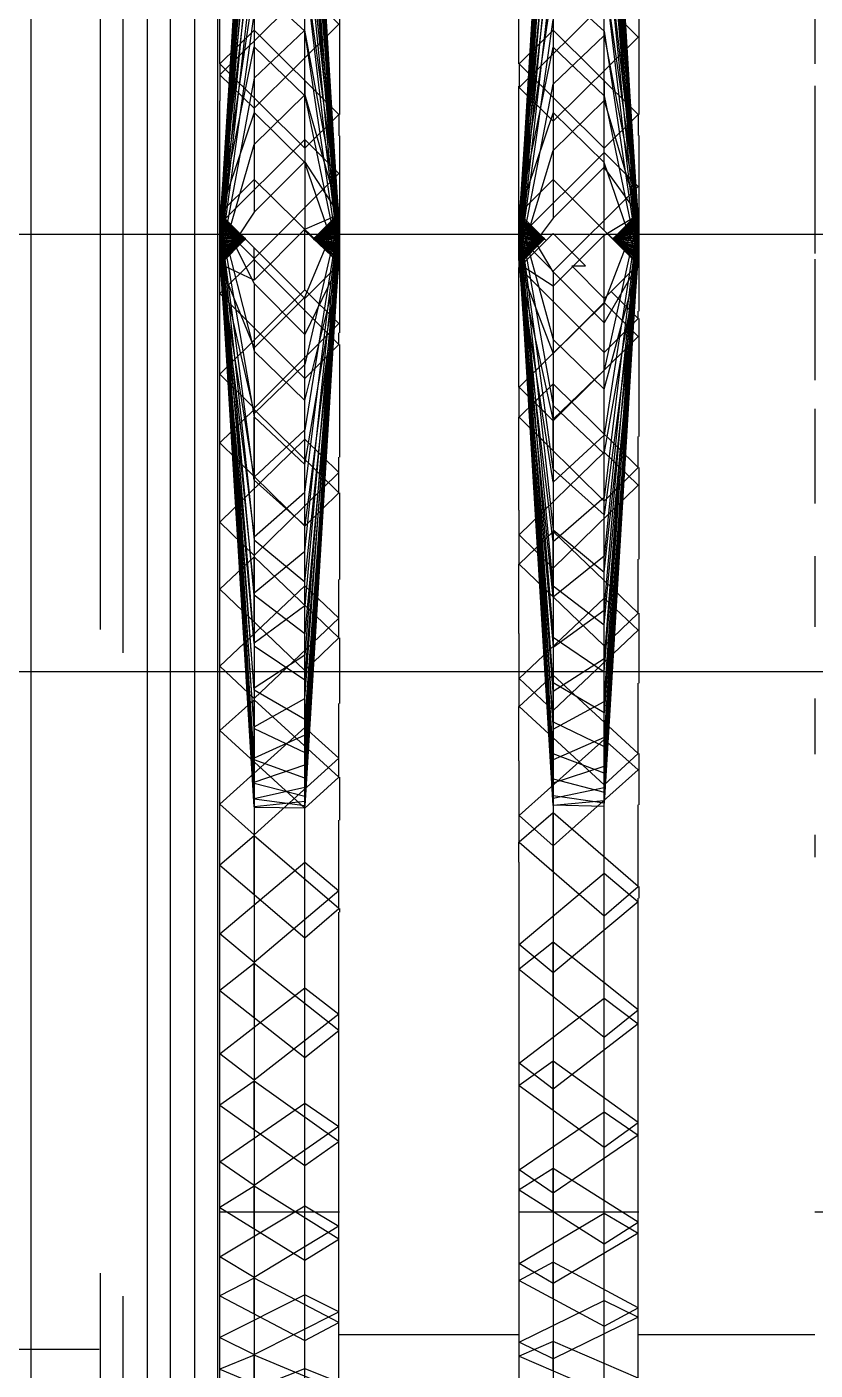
# Model space of a CAD drawing. Header units: millimetres. Extents: x -300 to 383236, y -195106 to -144646.
# Drawn here: x 28095.1 to 28177, y -163319.3 to -163179.6 of the extents above; entities that cross this region are included whole.
import ezdxf

# ---------------------------------------------------------------- set-up
doc = ezdxf.new("R2010")
doc.units = ezdxf.units.MM
doc.header["$LTSCALE"] = 60
doc.layers.add('EQUIPMENT', color=253, linetype='Continuous', lineweight=0)

# ---------------------------------------------------------------- blocks, each defined once
blk = doc.blocks.new('A$Cc6299706')
at = {"layer": 'EQUIPMENT', "lineweight": -3}
for points in [[(-43254.53, 32180.96), (-43254.53, 32268.5), (-43254.53, 32284.51), (-43349.53, 32284.51), (-43349.53, 32268.5), (-43254.53, 32268.5), (-43254.53, 32180.96), (-43254.53, 31949.5), (-43254.53, 32180.96), (-43244.53, 32180.96), (-43244.53, 31949.5), (-43254.53, 31949.5), (-43254.53, 31859.51), (-43244.53, 31859.51), (-43244.53, 31628.05), (-43254.53, 31628.05), (-43254.53, 31859.51), (-43254.53, 31628.05), (-43254.53, 31540.5), (-43244.53, 31540.5), (-43244.53, 31533.5), (-43244.96, 31533.18), (-43245.45, 31522.5), (-43064.53, 31486.6)], [(-43064.53, 32178.6), (-43064.53, 31949.5), (-43244.53, 31949.5), (-43244.53, 31859.51), (-43064.53, 31859.51), (-43064.53, 31630.39)], [(-43234.93, 31861.45), (-43234.93, 32028.85), (-43237.33, 32028.85), (-43237.33, 31863.85)], [(-43234.93, 32028.55), (-43232.43, 32028.55), (-43232.43, 31780.45), (-43234.93, 31780.45)], [(-43232.43, 32028.25), (-43230.03, 32028.25), (-43230.03, 31780.75), (-43232.43, 31780.75)], [(-43230.03, 32027.95), (-43227.53, 32027.95), (-43227.53, 31781.05), (-43230.03, 31781.05)], [(-43227.53, 32027.65), (-43225.13, 32027.65), (-43225.13, 31781.35), (-43227.53, 31781.35)], [(-43224.86, 31902.35), (-43222.21, 31904.5), (-43224.86, 31902.35), (-43221.33, 31927.87)], [(-43216.03, 31932.65), (-43212.5, 31907.12), (-43215.14, 31904.5), (-43212.5, 31906.44), (-43216.03, 31957.09)], [(-43221.33, 31954.45), (-43224.86, 31903.6), (-43222.21, 31904.5), (-43224.86, 31904.55), (-43221.33, 31962.44)], [(-43216.03, 31963.3), (-43212.5, 31905.68), (-43215.14, 31904.5), (-43212.5, 31904.78), (-43216.03, 31962.01)], [(-43221.33, 31963.05), (-43224.86, 31905.47), (-43222.21, 31904.5), (-43224.86, 31906.28), (-43221.33, 31956.2)], [(-43216.03, 31953.41), (-43212.5, 31903.83), (-43215.14, 31904.5), (-43212.5, 31903.53), (-43216.03, 31949.08)], [(-43221.33, 31952.39), (-43224.86, 31906.5)], [(-43193.75, 31906.7), (-43190.24, 31947.86), (-43184.93, 31944.08), (-43181.39, 31903.25), (-43184.04, 31904.5), (-43181.39, 31902.98), (-43184.93, 31938.55), (-43190.24, 31942.75), (-43193.75, 31906.87), (-43191.12, 31904.5), (-43193.75, 31906.03), (-43190.24, 31959.18), (-43184.93, 31956.97), (-43181.39, 31904.16), (-43184.04, 31904.5), (-43181.39, 31905.7), (-43184.93, 31963.07), (-43190.24, 31962.17), (-43193.6, 31907.1)], [(-43181.39, 31904.79), (-43184.93, 31961.89), (-43190.24, 31962.9), (-43193.75, 31905.46)], [(-43190.24, 31885.74), (-43193.76, 31901.87), (-43191.12, 31904.5), (-43193.75, 31903.29), (-43190.24, 31949.86)], [(-43184.93, 31953.08), (-43181.39, 31906.65), (-43184.04, 31904.5), (-43181.39, 31907.06), (-43184.93, 31938.15)], [(-43190.24, 31933.65), (-43193.75, 31902.54), (-43191.12, 31904.5), (-43193.75, 31902.34), (-43190.24, 31927.3)], [(-43184.93, 31932.11), (-43181.39, 31907.13), (-43184.04, 31904.5), (-43181.39, 31906.83), (-43184.93, 31948.71)], [(-43190.24, 31945.02), (-43193.75, 31903.02), (-43191.12, 31904.5), (-43193.75, 31903.89), (-43190.24, 31957.54)], [(-43184.93, 31959.65), (-43181.39, 31906.23), (-43184.04, 31904.5), (-43181.39, 31905.98), (-43184.93, 31961.78)], [(-43190.24, 31960.26), (-43193.75, 31904.21), (-43191.12, 31904.5), (-43193.75, 31904.53)], [(-43181.39, 31904.48), (-43184.93, 31959.83), (-43190.24, 31961.45), (-43193.75, 31905.76)], [(-43181.39, 31906.46), (-43184.93, 31956.74), (-43190.24, 31954.06), (-43193.75, 31903.59)], [(-43224.86, 31906.7), (-43222.21, 31904.5), (-43224.86, 31906.7), (-43221.33, 31947.89), (-43216.03, 31944.1), (-43212.5, 31903.24), (-43215.14, 31904.5), (-43212.5, 31902.98), (-43216.03, 31938.56), (-43221.33, 31942.77), (-43224.86, 31906.87)], [(-43221.33, 31948.54), (-43221.33, 31921.21)], [(-43190.24, 31947.25), (-43190.24, 31920.62)], [(-43181.39, 31906.96), (-43184.93, 31943.71), (-43190.24, 31939.59), (-43193.75, 31902.77)], [(-43216.03, 31914.86), (-43216.03, 31913.95), (-43216.03, 31929.44), (-43212.5, 31932.87), (-43221.33, 31941.47), (-43224.87, 31938.03), (-43216.03, 31929.44), (-43216.03, 31930.33)], [(-43221.33, 31941.47), (-43221.33, 31924.47)], [(-43181.39, 31902.02), (-43184.93, 31905.38), (-43184.93, 31913.95), (-43181.39, 31917.46), (-43190.24, 31926.23), (-43193.76, 31922.72), (-43184.93, 31913.95), (-43184.93, 31929.44), (-43181.39, 31932.87), (-43190.24, 31941.47), (-43193.76, 31938.03), (-43184.93, 31929.44), (-43184.93, 31936.31), (-43184.93, 31932.54)], [(-43190.24, 31941.47), (-43190.24, 31924.46)], [(-43224.86, 31906.99), (-43222.21, 31904.5), (-43224.86, 31906.99), (-43221.33, 31937.11), (-43216.03, 31932.55), (-43212.5, 31902.73), (-43215.14, 31904.5), (-43212.5, 31902.5), (-43216.03, 31926.12), (-43221.33, 31930.98), (-43224.86, 31907.09)], [(-43193.75, 31907.09), (-43190.24, 31930.97), (-43184.93, 31926.12), (-43181.39, 31902.51), (-43184.04, 31904.5), (-43181.39, 31902.73), (-43184.93, 31932.54), (-43190.24, 31937.09), (-43193.75, 31906.99)], [(-43221.33, 31933.53), (-43221.33, 31914.31)], [(-43193.83, 31933.25), (-43193.83, 31922.72)], [(-43190.24, 31932.2), (-43190.24, 31913.71)], [(-43163.03, 31933.27), (-43163.03, 31922.72)], [(-43224.93, 31930.24), (-43224.93, 31922.72)], [(-43212.43, 31928.06), (-43212.43, 31917.46)], [(-43181.33, 31928.15), (-43181.33, 31917.46)], [(-43221.33, 31853.75), (-43224.87, 31902.67), (-43222.21, 31904.5), (-43224.87, 31901.99), (-43221.33, 31873.49), (-43216.03, 31878.14), (-43212.5, 31906.35), (-43215.14, 31904.5), (-43212.5, 31906.56), (-43216.03, 31884.65), (-43221.33, 31879.73), (-43224.87, 31901.91), (-43222.21, 31904.5), (-43224.86, 31902.04), (-43221.33, 31914.31), (-43216.03, 31919.5), (-43212.5, 31907.16), (-43215.14, 31904.5), (-43212.5, 31907.15), (-43216.03, 31926.23), (-43221.33, 31921.21), (-43224.86, 31902.18), (-43222.21, 31904.5), (-43224.87, 31901.86), (-43221.33, 31886.33)], [(-43216.03, 31913.95), (-43224.87, 31922.72), (-43221.33, 31926.23), (-43212.5, 31917.46), (-43216.03, 31913.95), (-43216.03, 31905.38), (-43212.5, 31902.02), (-43221.33, 31910.69), (-43224.87, 31907.16), (-43216.03, 31898.31), (-43212.5, 31901.85)], [(-43221.33, 31926.23), (-43221.33, 31917.67)], [(-43190.24, 31872.98), (-43193.76, 31902), (-43191.12, 31904.5), (-43193.75, 31902.17), (-43190.24, 31920.62), (-43184.93, 31925.66), (-43181.39, 31907.16), (-43184.04, 31904.5), (-43181.41, 31906.32), (-43184.93, 31877.59), (-43190.24, 31872.98), (-43190.24, 31867.26), (-43190.24, 31868.4), (-43184.93, 31864.35), (-43181.41, 31902.05)], [(-43190.24, 31926.23), (-43190.24, 31917.67)], [(-43224.86, 31907.15), (-43221.33, 31924.47), (-43216.03, 31919.39), (-43212.5, 31902.31), (-43215.14, 31904.5)], [(-43193.75, 31907.15), (-43190.24, 31924.46), (-43184.93, 31919.39), (-43181.39, 31902.32), (-43184.04, 31904.5)], [(-43224.87, 31922.72), (-43224.87, 31918.88)], [(-43193.76, 31922.72), (-43193.76, 31920.4)], [(-43216.03, 31919.39), (-43216.03, 31920.97), (-43216.03, 31919.5)], [(-43184.93, 31919.39), (-43184.93, 31920.97), (-43184.93, 31918.91)], [(-43193.83, 31920.4), (-43193.83, 31902.24)], [(-43163.03, 31920.42), (-43163.03, 31903)], [(-43224.93, 31918.88), (-43224.93, 31900.75)], [(-43212.5, 31902.15), (-43216.03, 31912.44), (-43221.33, 31917.67), (-43224.86, 31907.17)], [(-43221.33, 31918.1), (-43221.33, 31907.27)], [(-43212.5, 31917.46), (-43212.5, 31915.21)], [(-43181.39, 31902.15), (-43184.93, 31912.44), (-43190.24, 31917.67), (-43193.75, 31907.17)], [(-43190.24, 31916.75), (-43190.24, 31906.66)], [(-43181.39, 31917.46), (-43181.39, 31915.25)], [(-43221.33, 31902.48), (-43212.5, 31911.32), (-43216.03, 31914.86), (-43224.87, 31906.02), (-43221.33, 31902.48), (-43221.33, 31900.2), (-43216.03, 31905.51), (-43212.5, 31907.03), (-43215.14, 31904.5), (-43212.5, 31907.1), (-43216.03, 31912.56), (-43221.33, 31907.27), (-43224.86, 31901.94), (-43222.21, 31904.5), (-43224.86, 31901.84), (-43221.33, 31893.18), (-43216.03, 31898.43), (-43212.5, 31906.9), (-43215.14, 31904.5), (-43212.5, 31906.75), (-43216.03, 31891.45), (-43221.33, 31886.33), (-43221.33, 31879.81), (-43221.33, 31885.99), (-43216.03, 31881.03), (-43212.5, 31901.85)], [(-43212.43, 31915.21), (-43212.43, 31894.73)], [(-43181.33, 31915.25), (-43181.33, 31897)], [(-43190.24, 31901.13), (-43181.39, 31909.97), (-43184.93, 31913.51), (-43193.76, 31904.67), (-43190.24, 31901.13), (-43190.24, 31899.59), (-43184.93, 31904.89), (-43181.41, 31907.02), (-43184.04, 31904.5), (-43181.41, 31907.1), (-43184.93, 31911.96), (-43190.24, 31906.66), (-43193.75, 31901.93), (-43191.12, 31904.5), (-43193.75, 31901.84), (-43190.24, 31892.58), (-43184.93, 31897.83), (-43181.41, 31906.89), (-43184.04, 31904.5), (-43181.41, 31906.73), (-43184.93, 31890.85), (-43190.24, 31885.74), (-43190.24, 31882.46), (-43190.24, 31887.16), (-43184.93, 31882.15), (-43181.41, 31901.84)], [(-43221.33, 31899.85), (-43224.87, 31907.03), (-43222.21, 31904.5), (-43224.87, 31906.92), (-43221.33, 31892.83), (-43216.03, 31887.68), (-43212.5, 31901.85), (-43216.03, 31894.57), (-43221.33, 31899.85), (-43221.33, 31886.76), (-43224.87, 31883.28), (-43216.03, 31874.6), (-43212.5, 31878.07), (-43221.33, 31886.76), (-43221.33, 31871.42), (-43224.87, 31868.05), (-43216.03, 31859.61), (-43212.5, 31862.99), (-43221.33, 31871.42), (-43221.33, 31856.56), (-43224.87, 31853.34), (-43216.03, 31845.28), (-43212.5, 31848.5), (-43221.33, 31856.56), (-43221.33, 31842.39), (-43224.87, 31839.36), (-43216.03, 31831.79), (-43212.5, 31834.82), (-43221.33, 31842.39), (-43221.33, 31829.1), (-43224.87, 31826.31), (-43216.03, 31819.33), (-43212.5, 31822.13), (-43221.33, 31829.1), (-43221.33, 31816.88), (-43224.87, 31814.38), (-43216.03, 31808.1), (-43212.5, 31810.61), (-43221.33, 31816.88), (-43221.33, 31805.93), (-43224.87, 31803.73), (-43216.03, 31798.25), (-43212.5, 31800.44), (-43221.33, 31805.93), (-43221.33, 31796.38), (-43224.87, 31794.52), (-43216.03, 31789.9), (-43212.5, 31791.75), (-43221.33, 31796.38), (-43221.33, 31788.37), (-43224.87, 31786.9), (-43216.03, 31783.2)], [(-43212.5, 31784.68), (-43221.33, 31788.37), (-43221.33, 31782.02)], [(-43224.87, 31780.94), (-43224.87, 31786.9), (-43224.87, 31794.52), (-43224.87, 31803.73), (-43224.87, 31814.38), (-43224.87, 31826.31), (-43224.87, 31839.36), (-43224.87, 31853.34), (-43224.87, 31866.46)], [(-43190.24, 31901.06), (-43193.76, 31907.05)], [(-43184.04, 31904.5), (-43181.39, 31906.96)], [(-43212.5, 31901.88), (-43216.03, 31874.7), (-43221.33, 31879.41), (-43224.87, 31906.59), (-43222.21, 31904.5), (-43224.87, 31904.69), (-43221.33, 31847.86), (-43216.03, 31846.54), (-43212.5, 31903.11), (-43215.14, 31904.5), (-43212.5, 31902.85), (-43216.03, 31848.4), (-43221.33, 31850.32), (-43221.33, 31850.11), (-43221.33, 31856.56), (-43221.33, 31850.11), (-43221.33, 31853.57), (-43216.03, 31851.07), (-43212.5, 31902.4), (-43215.14, 31904.5), (-43212.5, 31902.4), (-43216.03, 31854.5), (-43221.33, 31857.54), (-43224.87, 31905.61), (-43222.21, 31904.5), (-43224.87, 31906.77), (-43221.33, 31885.99)], [(-43221.33, 31867.42), (-43224.87, 31906.15), (-43222.21, 31904.5), (-43224.87, 31904.06), (-43221.33, 31845.39), (-43216.03, 31845.32), (-43212.5, 31903.69), (-43215.14, 31904.5), (-43212.5, 31903.39), (-43216.03, 31845.51), (-43221.33, 31846.21), (-43224.87, 31904.38), (-43222.21, 31904.5), (-43224.87, 31906.38), (-43221.33, 31873.19), (-43216.03, 31868.81), (-43212.5, 31901.96)], [(-43212.5, 31902.08), (-43216.03, 31863.43), (-43221.33, 31867.42), (-43221.33, 31864.67), (-43221.33, 31867.69), (-43216.03, 31872), (-43212.5, 31906.11), (-43215.14, 31904.5), (-43212.5, 31905.83), (-43216.03, 31866.32), (-43221.33, 31862.43), (-43224.87, 31902.26)], [(-43221.33, 31853.57), (-43224.87, 31905.31), (-43222.21, 31904.5), (-43224.87, 31903.45), (-43221.33, 31846.27), (-43216.03, 31847.47), (-43212.5, 31904.31), (-43215.14, 31904.5), (-43212.5, 31904), (-43216.03, 31845.98), (-43221.33, 31845.4), (-43224.87, 31903.75), (-43222.21, 31904.5), (-43224.87, 31905.89), (-43221.33, 31862.18), (-43216.03, 31858.63), (-43212.5, 31902.22)], [(-43221.33, 31850.32), (-43224.87, 31905.01), (-43222.21, 31904.5), (-43224.87, 31903.17), (-43221.33, 31847.97), (-43216.03, 31849.77), (-43212.5, 31904.63), (-43215.14, 31904.5), (-43212.5, 31904.94), (-43216.03, 31852.86), (-43221.33, 31850.47), (-43221.33, 31850.11), (-43221.33, 31853.75), (-43216.03, 31856.68), (-43212.5, 31905.25), (-43215.14, 31904.5), (-43212.5, 31905.55), (-43216.03, 31861.2), (-43221.33, 31857.75), (-43224.87, 31902.45), (-43222.21, 31904.5), (-43224.87, 31902.26), (-43221.33, 31867.69)], [(-43193.76, 31906.94), (-43190.24, 31894.03), (-43184.93, 31888.86), (-43181.41, 31901.84), (-43184.93, 31895.78), (-43190.24, 31901.06), (-43190.24, 31889.44), (-43193.76, 31885.96), (-43184.93, 31877.23), (-43181.39, 31880.73), (-43190.24, 31889.44), (-43190.24, 31874.05), (-43193.76, 31870.65), (-43184.93, 31862.17), (-43181.39, 31865.56), (-43190.24, 31874.05), (-43190.24, 31859.1), (-43193.76, 31855.85), (-43184.93, 31847.71), (-43181.39, 31850.97), (-43190.24, 31859.1), (-43190.24, 31844.8), (-43193.76, 31841.73), (-43184.93, 31834.08), (-43181.39, 31837.14), (-43190.24, 31844.8), (-43190.24, 31831.35), (-43193.76, 31828.52), (-43184.93, 31821.45), (-43181.39, 31824.28), (-43190.24, 31831.35), (-43190.24, 31818.96), (-43193.76, 31816.41), (-43184.93, 31810.02), (-43181.39, 31812.58), (-43190.24, 31818.96), (-43190.24, 31807.8), (-43193.76, 31805.56), (-43184.93, 31799.95), (-43181.39, 31802.19), (-43190.24, 31807.8), (-43190.24, 31798.03), (-43193.76, 31796.13), (-43184.93, 31791.38), (-43181.39, 31793.28), (-43190.24, 31798.03), (-43190.24, 31789.8), (-43193.76, 31788.26), (-43184.93, 31784.43)], [(-43181.39, 31785.97), (-43190.24, 31789.8), (-43190.24, 31783.21)], [(-43193.76, 31782.07), (-43193.76, 31788.26), (-43193.76, 31796.13), (-43193.76, 31805.56), (-43193.76, 31816.41), (-43193.76, 31828.52), (-43193.76, 31839.67)], [(-43181.41, 31901.87), (-43184.93, 31875.78), (-43190.24, 31880.53), (-43193.76, 31906.63), (-43191.12, 31904.5), (-43193.76, 31904.73), (-43190.24, 31848.34), (-43184.93, 31846.94), (-43181.41, 31903.07), (-43184.04, 31904.5), (-43181.41, 31902.81), (-43184.93, 31848.9), (-43190.24, 31850.92), (-43193.76, 31905.05), (-43191.12, 31904.5), (-43193.76, 31906.8), (-43190.24, 31887.16)], [(-43190.24, 31868.4), (-43193.76, 31906.19), (-43191.12, 31904.5), (-43193.76, 31904.1), (-43190.24, 31845.63), (-43184.93, 31845.49), (-43181.41, 31903.65), (-43184.04, 31904.5), (-43181.41, 31903.35), (-43184.93, 31845.79), (-43190.24, 31846.57), (-43193.76, 31904.41), (-43191.12, 31904.5), (-43193.76, 31906.42), (-43190.24, 31874.24), (-43184.93, 31869.82), (-43181.41, 31901.95)], [(-43190.24, 31854.27), (-43193.76, 31905.36), (-43191.12, 31904.5), (-43193.76, 31903.21), (-43190.24, 31847.9), (-43184.93, 31849.64), (-43181.41, 31904.59), (-43184.04, 31904.5), (-43181.41, 31904.91), (-43184.93, 31852.64), (-43190.24, 31850.32), (-43193.76, 31902.93), (-43191.12, 31904.5), (-43193.76, 31902.28), (-43190.24, 31862.03), (-43184.93, 31865.88), (-43181.41, 31905.81), (-43184.04, 31904.5), (-43181.41, 31906.07), (-43184.93, 31871.5), (-43190.24, 31867.23), (-43193.76, 31902.12), (-43191.12, 31904.5), (-43193.76, 31902.69), (-43190.24, 31853.5)], [(-43190.24, 31858.33), (-43193.76, 31905.65), (-43191.12, 31904.5), (-43193.76, 31903.49), (-43190.24, 31846.3), (-43184.93, 31847.42), (-43181.41, 31904.27), (-43184.04, 31904.5), (-43181.41, 31903.96), (-43184.93, 31846.04), (-43190.24, 31845.54), (-43193.76, 31903.79), (-43191.12, 31904.5), (-43193.76, 31905.93), (-43190.24, 31863.07), (-43184.93, 31859.45), (-43181.41, 31902.2)], [(-43193.75, 31906.87), (-43191.12, 31904.5)], [(-43193.75, 31905.76), (-43191.12, 31904.5)], [(-43181.39, 31906.46), (-43184.04, 31904.5)], [(-43407.02, 31905.01), (-43070.95, 31905.01)], [(-43221.33, 31850.47), (-43224.87, 31902.91), (-43222.21, 31904.5), (-43224.87, 31902.11)], [(-43216.03, 31899.22), (-43216.03, 31905.51)], [(-43190.24, 31857.42), (-43193.76, 31902.47), (-43191.12, 31904.5), (-43193.75, 31902.03)], [(-43190.95, 31904.34), (-43193.76, 31901.52), (-43184.93, 31892.69), (-43181.39, 31896.22), (-43181.4, 31897)], [(-43193.75, 31905.46), (-43191.12, 31904.5)], [(-43193.75, 31902.77), (-43191.12, 31904.5)], [(-43193.75, 31903.59), (-43191.12, 31904.5)], [(-43184.93, 31897.87), (-43184.93, 31904.89)], [(-43184.04, 31904.5), (-43181.39, 31904.79)], [(-43181.39, 31904.48), (-43184.04, 31904.5)], [(-43212.5, 31893.52), (-43221.33, 31902.35), (-43221.33, 31903.62)], [(-43221.33, 31902.35), (-43224.87, 31898.82), (-43216.03, 31889.99), (-43212.5, 31893.52), (-43212.5, 31894.73)], [(-43221.33, 31900.2), (-43224.86, 31901.87)], [(-43193.83, 31901.52), (-43193.83, 31889.09)], [(-43193.76, 31901.52), (-43193.76, 31902.24)], [(-43190.24, 31899.59), (-43193.75, 31901.87)], [(-43163.03, 31902.4), (-43163.03, 31889.8)], [(-43224.87, 31898.82), (-43224.87, 31900.75)], [(-43224.93, 31898.82), (-43224.93, 31889.17)], [(-43181.39, 31896.22), (-43184.21, 31899.03)], [(-43216.03, 31883.67), (-43216.03, 31898.43)], [(-43184.93, 31882.33), (-43184.93, 31897.83)], [(-43184.93, 31892.69), (-43184.93, 31895.78)], [(-43181.33, 31896.22), (-43181.33, 31883.94)], [(-43216.03, 31889.99), (-43216.03, 31894.57)], [(-43212.43, 31893.52), (-43212.43, 31881.79)], [(-43216.03, 31868.41), (-43216.03, 31891.45)], [(-43184.93, 31867.12), (-43184.93, 31890.85)], [(-43224.87, 31883.28), (-43224.87, 31889.17)], [(-43193.76, 31885.96), (-43193.76, 31889.09)], [(-43190.24, 31885.56), (-43190.24, 31889.44)], [(-43184.93, 31877.23), (-43184.93, 31888.86)], [(-43216.03, 31874.6), (-43216.03, 31887.68)], [(-43163.03, 31886.83), (-43163.03, 31876.97)], [(-43216.03, 31853.67), (-43216.03, 31884.65)], [(-43193.83, 31885.96), (-43193.83, 31876.28)], [(-43224.93, 31883.28), (-43224.93, 31877.85)], [(-43184.93, 31852.43), (-43184.93, 31884.08)], [(-43181.39, 31880.73), (-43181.4, 31883.94)], [(-43212.5, 31878.07), (-43212.5, 31881.79)], [(-43184.93, 31862.17), (-43184.93, 31882.15)], [(-43216.03, 31859.61), (-43216.03, 31881.03)], [(-43181.33, 31880.73), (-43181.33, 31871.17)], [(-43224.87, 31868.05), (-43224.87, 31877.85)], [(-43216.03, 31839.65), (-43216.03, 31878.14)], [(-43212.43, 31878.07), (-43212.43, 31869.07)], [(-43184.93, 31838.51), (-43184.93, 31877.59)], [(-43193.76, 31870.65), (-43193.76, 31876.28)], [(-43184.93, 31847.71), (-43184.93, 31875.78)], [(-43216.03, 31845.28), (-43216.03, 31874.7)], [(-43190.24, 31867.26), (-43190.24, 31874.05), (-43190.24, 31870.26)], [(-43216.03, 31826.57), (-43216.03, 31872)], [(-43193.83, 31870.65), (-43193.83, 31863.44)], [(-43184.93, 31825.52), (-43184.93, 31871.5)], [(-43181.39, 31865.56), (-43181.4, 31871.17)], [(-43163.03, 31871.51), (-43163.03, 31864.13)], [(-43184.93, 31834.08), (-43184.93, 31869.82)], [(-43224.93, 31868.05), (-43224.93, 31866.46)], [(-43216.03, 31831.79), (-43216.03, 31868.81)], [(-43212.5, 31862.99), (-43212.5, 31869.07)], [(-43216.03, 31814.59), (-43216.03, 31866.32)], [(-43184.93, 31813.67), (-43184.93, 31865.88)], [(-43181.33, 31865.56), (-43181.33, 31858.29)], [(-43184.93, 31821.45), (-43184.93, 31864.35)], [(-43216.03, 31819.33), (-43216.03, 31863.43)], [(-43212.43, 31862.99), (-43212.43, 31856.17)], [(-43193.76, 31855.85), (-43193.76, 31863.44)], [(-43216.03, 31803.9), (-43216.03, 31861.2)], [(-43184.93, 31803.13), (-43184.93, 31860.82)], [(-43184.93, 31810.02), (-43184.93, 31859.45)], [(-43216.03, 31808.1), (-43216.03, 31858.63)], [(-43190.24, 31855.44), (-43190.24, 31859.1)], [(-43181.39, 31850.97), (-43181.4, 31858.29)], [(-43216.03, 31794.65), (-43216.03, 31856.68)], [(-43163.03, 31856.67), (-43163.03, 31850.89)], [(-43212.5, 31848.5), (-43212.5, 31856.17)], [(-43193.83, 31855.85), (-43193.83, 31850.19)], [(-43184.93, 31794.05), (-43184.93, 31856.37)], [(-43216.03, 31798.25), (-43216.03, 31854.5)], [(-43184.93, 31799.95), (-43184.93, 31855.21)], [(-43216.03, 31786.97), (-43216.03, 31852.86)], [(-43184.93, 31786.56), (-43184.93, 31852.64)], [(-43216.03, 31789.9), (-43216.03, 31851.07)], [(-43184.93, 31791.38), (-43184.93, 31851.68)], [(-43216.03, 31780.96), (-43216.03, 31849.77)], [(-43193.76, 31841.73), (-43193.76, 31850.19)], [(-43181.33, 31850.97), (-43181.33, 31845.61)], [(-43216.03, 31783.2), (-43216.03, 31848.4)], [(-43212.43, 31848.5), (-43212.43, 31844.04)], [(-43184.93, 31780.76), (-43184.93, 31849.64)], [(-43184.93, 31784.43), (-43184.93, 31848.9)], [(-43216.03, 31776.72), (-43216.03, 31847.47)], [(-43184.93, 31776.74), (-43184.93, 31847.42)], [(-43184.93, 31779.22), (-43184.93, 31846.94)], [(-43224.87, 31773.89), (-43216.03, 31774.31), (-43216.03, 31845.98)], [(-43216.03, 31778.23), (-43216.03, 31846.54)], [(-43216.03, 31775.07), (-43216.03, 31845.51)], [(-43184.93, 31774.56), (-43184.93, 31846.04)], [(-43184.93, 31775.81), (-43184.93, 31845.79)], [(-43184.93, 31774.25), (-43184.93, 31845.49)], [(-43181.39, 31837.14), (-43181.4, 31845.61)], [(-43216.03, 31773.75), (-43216.03, 31845.32)], [(-43190.24, 31838.67), (-43190.24, 31844.8)], [(-43190.24, 31838.67), (-43190.24, 31844.8)], [(-43190.24, 31838.67), (-43190.24, 31844.8)], [(-43190.24, 31838.67), (-43190.24, 31844.8)], [(-43190.24, 31838.67), (-43190.24, 31844.8)], [(-43190.24, 31838.67), (-43190.24, 31844.8)], [(-43190.24, 31838.67), (-43190.24, 31844.8)], [(-43190.24, 31838.67), (-43190.24, 31844.8)], [(-43190.24, 31838.67), (-43190.24, 31844.8)], [(-43190.24, 31838.67), (-43190.24, 31844.8)], [(-43190.24, 31838.67), (-43190.24, 31844.8)], [(-43190.24, 31838.67), (-43190.24, 31844.8)], [(-43190.24, 31841.34), (-43190.24, 31844.8)], [(-43212.5, 31834.82), (-43212.5, 31844.04)], [(-43221.33, 31836.33), (-43221.33, 31842.39)], [(-43221.33, 31836.33), (-43221.33, 31842.39)], [(-43221.33, 31836.33), (-43221.33, 31842.39)], [(-43221.33, 31836.33), (-43221.33, 31842.39)], [(-43221.33, 31836.33), (-43221.33, 31842.39)], [(-43221.33, 31836.33), (-43221.33, 31842.39)], [(-43221.33, 31836.33), (-43221.33, 31842.39)], [(-43221.33, 31836.33), (-43221.33, 31842.39)], [(-43221.33, 31836.33), (-43221.33, 31842.39)], [(-43221.33, 31836.33), (-43221.33, 31842.39)], [(-43221.33, 31836.33), (-43221.33, 31842.39)], [(-43221.33, 31836.33), (-43221.33, 31842.39)], [(-43193.83, 31841.73), (-43193.83, 31839.67)], [(-43163.03, 31842.51), (-43163.03, 31840.16)], [(-43181.33, 31837.14), (-43181.33, 31835.91)], [(-43181.39, 31824.28), (-43181.4, 31835.91)], [(-43212.5, 31774.01), (-43212.5, 31775.74), (-43212.5, 31779.32), (-43212.5, 31784.68), (-43212.5, 31791.75), (-43212.5, 31800.44), (-43212.5, 31810.61), (-43212.5, 31822.13), (-43212.5, 31834.44)], [(-43212.43, 31834.82), (-43212.43, 31834.44)], [(-43190.24, 31825.69), (-43190.24, 31831.35)], [(-43190.24, 31825.69), (-43190.24, 31831.35)], [(-43190.24, 31825.69), (-43190.24, 31831.35)], [(-43190.24, 31825.69), (-43190.24, 31831.35)], [(-43190.24, 31825.69), (-43190.24, 31831.35)], [(-43190.24, 31825.69), (-43190.24, 31831.35)], [(-43190.24, 31825.69), (-43190.24, 31831.35)], [(-43190.24, 31825.69), (-43190.24, 31831.35)], [(-43190.24, 31825.69), (-43190.24, 31831.35)], [(-43190.24, 31825.69), (-43190.24, 31831.35)], [(-43190.24, 31828.14), (-43190.24, 31831.35)], [(-43221.33, 31823.52), (-43221.33, 31829.1)], [(-43221.33, 31823.52), (-43221.33, 31829.1)], [(-43221.33, 31823.52), (-43221.33, 31829.1)], [(-43221.33, 31823.52), (-43221.33, 31829.1)], [(-43221.33, 31823.52), (-43221.33, 31829.1)], [(-43221.33, 31823.52), (-43221.33, 31829.1)], [(-43221.33, 31823.52), (-43221.33, 31829.1)], [(-43221.33, 31823.52), (-43221.33, 31829.1)], [(-43221.33, 31823.52), (-43221.33, 31829.1)], [(-43221.33, 31823.52), (-43221.33, 31829.1)], [(-43181.39, 31812.58), (-43181.4, 31824.28)], [(-43190.24, 31813.86), (-43190.24, 31818.96)], [(-43190.24, 31813.86), (-43190.24, 31818.96)], [(-43190.24, 31813.86), (-43190.24, 31818.96)], [(-43190.24, 31813.86), (-43190.24, 31818.96)], [(-43190.24, 31813.86), (-43190.24, 31818.96)], [(-43190.24, 31813.86), (-43190.24, 31818.96)], [(-43190.24, 31813.86), (-43190.24, 31818.96)], [(-43190.24, 31813.86), (-43190.24, 31818.96)], [(-43190.24, 31816.04), (-43190.24, 31818.96)], [(-43221.33, 31811.86), (-43221.33, 31816.88)], [(-43221.33, 31811.86), (-43221.33, 31816.88)], [(-43221.33, 31811.86), (-43221.33, 31816.88)], [(-43221.33, 31811.86), (-43221.33, 31816.88)], [(-43221.33, 31811.86), (-43221.33, 31816.88)], [(-43221.33, 31811.86), (-43221.33, 31816.88)], [(-43221.33, 31811.86), (-43221.33, 31816.88)], [(-43221.33, 31811.86), (-43221.33, 31816.88)], [(-43181.39, 31802.19), (-43181.4, 31812.58)], [(-43190.24, 31803.32), (-43190.24, 31807.8)], [(-43190.24, 31803.32), (-43190.24, 31807.8)], [(-43190.24, 31803.32), (-43190.24, 31807.8)], [(-43190.24, 31803.32), (-43190.24, 31807.8)], [(-43190.24, 31803.32), (-43190.24, 31807.8)], [(-43190.24, 31803.32), (-43190.24, 31807.8)], [(-43190.24, 31805.21), (-43190.24, 31807.8)], [(-43221.33, 31801.54), (-43221.33, 31805.93)], [(-43221.33, 31801.54), (-43221.33, 31805.93)], [(-43221.33, 31801.54), (-43221.33, 31805.93)], [(-43221.33, 31801.54), (-43221.33, 31805.93)], [(-43221.33, 31801.54), (-43221.33, 31805.93)], [(-43221.33, 31801.54), (-43221.33, 31805.93)], [(-43224.93, 31803.26), (-43212.43, 31803.26)], [(-43193.83, 31803.26), (-43181.33, 31803.26)], [(-43181.39, 31774.56), (-43181.39, 31776.54), (-43181.39, 31780.36), (-43181.39, 31785.97), (-43181.39, 31793.28), (-43181.4, 31802.19)], [(-43163.03, 31803.26), (-43150.53, 31803.26)], [(-43190.24, 31794.23), (-43190.24, 31798.03)], [(-43190.24, 31794.23), (-43190.24, 31798.03)], [(-43190.24, 31794.23), (-43190.24, 31798.03)], [(-43190.24, 31794.23), (-43190.24, 31798.03)], [(-43190.24, 31795.82), (-43190.24, 31798.03)], [(-43237.33, 31796.89), (-43237.33, 31780.15), (-43234.93, 31780.15), (-43234.93, 31794.49)], [(-43221.33, 31792.68), (-43221.33, 31796.38)], [(-43221.33, 31792.68), (-43221.33, 31796.38)], [(-43221.33, 31792.68), (-43221.33, 31796.38)], [(-43221.33, 31792.68), (-43221.33, 31796.38)], [(-43212.43, 31790.5), (-43193.83, 31790.5)], [(-43190.24, 31786.74), (-43190.24, 31789.8)], [(-43190.24, 31786.74), (-43190.24, 31789.8)], [(-43190.24, 31787.98), (-43190.24, 31789.8)], [(-43181.33, 31790.5), (-43163.03, 31790.5)], [(-43257.13, 31789), (-43241.83, 31789), (-43237.43, 31789)], [(-43221.33, 31785.41), (-43221.33, 31788.37)], [(-43221.33, 31785.41), (-43221.33, 31788.37)]]:
    blk.add_lwpolyline(points, dxfattribs=at)
for points in [[(-43222.21, 31904.5), (-43224.86, 31904.86), (-43221.33, 31963.49), (-43216.03, 31963.72), (-43212.5, 31905.39), (-43215.14, 31904.5), (-43212.5, 31905.09), (-43216.03, 31963.28), (-43221.33, 31963.69), (-43224.86, 31905.17)], [(-43191.12, 31904.5), (-43193.75, 31905.16), (-43190.24, 31963.5), (-43184.93, 31963.13), (-43181.39, 31905.1), (-43184.04, 31904.5), (-43181.39, 31905.41), (-43184.93, 31963.52), (-43190.24, 31963.26), (-43193.75, 31904.85)], [(-43222.21, 31904.5), (-43224.86, 31903.91), (-43221.33, 31957.89), (-43216.03, 31959.97), (-43212.5, 31906.21), (-43215.14, 31904.5), (-43212.5, 31905.96), (-43216.03, 31962.05), (-43221.33, 31960.56), (-43224.86, 31904.23)], [(-43222.21, 31904.5), (-43224.86, 31905.76), (-43221.33, 31961.57), (-43216.03, 31959.92), (-43212.5, 31904.46), (-43215.14, 31904.5), (-43212.5, 31904.14), (-43216.03, 31957.04), (-43221.33, 31959.28), (-43224.86, 31906.04)], [(-43191.12, 31904.5), (-43193.75, 31906.28), (-43190.24, 31956.13), (-43184.93, 31953.35), (-43181.39, 31903.84), (-43184.04, 31904.5), (-43181.39, 31903.54), (-43184.93, 31949.04), (-43190.24, 31952.34), (-43193.75, 31906.5)], [(-43222.21, 31904.5), (-43224.86, 31903.04), (-43221.33, 31945.49), (-43216.03, 31949.16), (-43212.5, 31906.81), (-43215.14, 31904.5), (-43212.5, 31906.65), (-43216.03, 31953.48), (-43221.33, 31950.29), (-43224.86, 31903.31)], [(-43222.21, 31904.5), (-43224.86, 31902.55), (-43221.33, 31934.2), (-43216.03, 31938.67), (-43212.5, 31907.06), (-43215.14, 31904.5), (-43212.5, 31906.95), (-43216.03, 31944.19), (-43221.33, 31940.1), (-43224.86, 31902.78)], [(-43224.87, 31921.59), (-43216.03, 31930.33), (-43212.5, 31926.84), (-43221.33, 31918.1)], [(-43193.76, 31920.25), (-43184.93, 31929), (-43181.39, 31925.51), (-43190.24, 31916.75)], [(-43191.12, 31904.5), (-43193.75, 31902.03), (-43190.24, 31913.71), (-43184.93, 31918.91), (-43181.41, 31907.15), (-43184.04, 31904.5), (-43181.41, 31906.54), (-43184.93, 31884.08), (-43190.24, 31879.18), (-43193.76, 31901.91)], [(-43184.21, 31899.03), (-43184.93, 31898.31), (-43188.3, 31901.69), (-43186.87, 31901.69), (-43190.24, 31905.06), (-43190.95, 31904.34), (-43193.76, 31907.16), (-43190.24, 31910.69), (-43181.39, 31901.85)], [(-43184.04, 31904.5), (-43181.41, 31902.37), (-43184.93, 31855.21), (-43190.24, 31858.33), (-43190.24, 31852.59), (-43190.24, 31853.5), (-43184.93, 31856.37), (-43181.41, 31905.22), (-43184.04, 31904.5), (-43181.41, 31905.52), (-43184.93, 31860.82), (-43190.24, 31857.42), (-43190.24, 31852.59), (-43190.24, 31859.1), (-43190.24, 31852.59), (-43190.24, 31859.1), (-43190.24, 31852.59), (-43190.24, 31859.1), (-43190.24, 31852.59), (-43190.24, 31854.27), (-43184.93, 31851.68), (-43181.41, 31902.58)], [(-43224.87, 31890.42), (-43216.03, 31899.22), (-43212.5, 31895.7), (-43221.33, 31886.9)], [(-43181.39, 31894.35), (-43190.24, 31885.56), (-43193.76, 31889.08), (-43184.93, 31897.87)], [(-43212.5, 31880.21), (-43221.33, 31871.56), (-43224.87, 31875.02), (-43216.03, 31883.67)], [(-43181.39, 31878.88), (-43190.24, 31870.26), (-43193.76, 31873.71), (-43184.93, 31882.33)], [(-43190.24, 31874.05), (-43190.24, 31867.26)], [(-43221.33, 31871.42), (-43221.33, 31864.67)], [(-43221.33, 31871.42), (-43221.33, 31864.67)], [(-43224.87, 31860.04), (-43216.03, 31868.41), (-43212.5, 31865.06), (-43221.33, 31856.69)], [(-43181.39, 31863.78), (-43190.24, 31855.44), (-43193.76, 31858.78), (-43184.93, 31867.12)], [(-43221.33, 31856.56), (-43221.33, 31850.11)], [(-43221.33, 31856.56), (-43221.33, 31850.11)], [(-43221.33, 31856.56), (-43221.33, 31850.11)], [(-43224.87, 31845.69), (-43216.03, 31853.67), (-43212.5, 31850.48), (-43221.33, 31842.51)], [(-43181.39, 31849.27), (-43184.93, 31852.43), (-43193.76, 31844.51), (-43190.24, 31841.34)], [(-43190.24, 31844.8), (-43190.24, 31838.67)], [(-43190.24, 31844.8), (-43190.24, 31838.67)], [(-43221.33, 31842.39), (-43221.33, 31836.33)], [(-43221.33, 31842.39), (-43221.33, 31836.33)], [(-43212.5, 31836.67), (-43221.33, 31829.21), (-43224.87, 31832.19), (-43216.03, 31839.65)], [(-43181.39, 31835.54), (-43190.24, 31828.14), (-43193.76, 31831.1), (-43184.93, 31838.51)], [(-43190.24, 31831.35), (-43190.24, 31825.69)], [(-43190.24, 31831.35), (-43190.24, 31825.69)], [(-43221.33, 31829.1), (-43221.33, 31823.52)], [(-43221.33, 31829.1), (-43221.33, 31823.52)], [(-43224.87, 31819.72), (-43216.03, 31826.57), (-43212.5, 31823.83), (-43221.33, 31816.99)], [(-43193.76, 31818.75), (-43184.93, 31825.52), (-43181.39, 31822.82), (-43190.24, 31816.04)], [(-43190.24, 31818.96), (-43190.24, 31813.86)], [(-43190.24, 31818.96), (-43190.24, 31813.86)], [(-43221.33, 31816.88), (-43221.33, 31811.86)], [(-43221.33, 31816.88), (-43221.33, 31811.86)], [(-43224.87, 31808.47), (-43216.03, 31814.59), (-43212.5, 31812.14), (-43221.33, 31806.02)], [(-43181.39, 31811.25), (-43190.24, 31805.21), (-43193.76, 31807.63), (-43184.93, 31813.67)], [(-43190.24, 31807.8), (-43190.24, 31803.32)], [(-43190.24, 31807.8), (-43190.24, 31803.32)], [(-43221.33, 31805.93), (-43221.33, 31801.54)], [(-43221.33, 31805.93), (-43221.33, 31801.54)], [(-43212.5, 31801.77), (-43221.33, 31796.46), (-43224.87, 31798.58), (-43216.03, 31803.9)], [(-43181.39, 31801.04), (-43190.24, 31795.82), (-43193.76, 31797.91), (-43184.93, 31803.13)], [(-43190.24, 31798.03), (-43190.24, 31794.23)], [(-43190.24, 31798.03), (-43190.24, 31794.23)], [(-43221.33, 31796.38), (-43221.33, 31792.68)], [(-43221.33, 31796.38), (-43221.33, 31792.68)], [(-43212.5, 31792.87), (-43216.03, 31794.65), (-43224.87, 31790.21), (-43221.33, 31788.43)], [(-43193.76, 31789.72), (-43184.93, 31794.05), (-43181.39, 31792.32), (-43190.24, 31787.98)], [(-43190.24, 31789.8), (-43190.24, 31786.74)], [(-43190.24, 31789.8), (-43190.24, 31786.74)], [(-43221.33, 31788.37), (-43221.33, 31785.41)], [(-43221.33, 31788.37), (-43221.33, 31785.41)], [(-43224.87, 31783.46), (-43216.03, 31786.97), (-43212.5, 31785.56), (-43221.33, 31782.07)]]:
    blk.add_lwpolyline(points, close=True, dxfattribs=at)
blk = doc.blocks.new('A$C44261593')
h = blk.add_hatch()
h.set_pattern_fill('ANSI31', color=253, scale=100)
h.set_pattern_definition([(45, (0, -50460), (-224.5064, 224.5064), [])])
edge = h.paths.add_edge_path()
edge.add_line((-58347.03, -14256), (-58347.03, -14056))
edge.add_line((-58347.03, -14056), (-57547.03, -14056))
edge.add_line((-57547.03, -14056), (-57547.03, -15056))
edge.add_line((-57547.03, -15056), (-60547.03, -15056))
edge.add_line((-60547.03, -15056), (-60547.03, -31056))
edge.add_line((-60547.03, -31056), (-57647.03, -31056))
edge.add_line((-57647.03, -31056), (-57647.03, -32268))
edge.add_line((-57647.03, -32268), (-43347.03, -32268))
edge.add_line((-43347.03, -32268), (-43347.03, -29256))
edge.add_line((-43347.03, -29256), (-34347.03, -29256))
edge.add_line((-34347.03, -29256), (-34347.03, -14206))
edge.add_line((-34347.03, -14206), (-33547.03, -14206))
edge.add_line((-33547.03, -14206), (-33547.03, -29256))
edge.add_line((-33547.03, -29256), (-30497.03, -29256))
edge.add_line((-30497.03, -29256), (-30497.03, -30056))
edge.add_line((-30497.03, -30056), (-30547.03, -30056))
edge.add_line((-30547.03, -30056), (-30547.03, -34906))
edge.add_line((-30547.03, -34906), (-30569.24, -34906))
edge.add_arc((-31589.72, -35133.69), 1045.58, 12.57767, 76.57873)
edge.add_line((-31347.03, -34116.66), (-31347.03, -30056))
edge.add_line((-31347.03, -30056), (-42547.03, -30056))
edge.add_line((-42547.03, -30056), (-42547.03, -34906))
edge.add_line((-42547.03, -34906), (-43347.03, -34906))
edge.add_line((-43347.03, -34906), (-43347.03, -33068))
edge.add_line((-43347.03, -33068), (-57647.03, -33068))
edge.add_line((-57647.03, -33068), (-57647.03, -34906))
edge.add_line((-57647.03, -34906), (-58447.03, -34906))
edge.add_line((-58447.03, -34906), (-58447.03, -31856))
edge.add_line((-58447.03, -31856), (-66197.03, -31856))
edge.add_line((-66197.03, -31856), (-66197.03, -31056))
edge.add_line((-66197.03, -31056), (-61347.03, -31056))
edge.add_line((-61347.03, -31056), (-61347.03, -14256))
edge.add_line((-61347.03, -14256), (-58347.03, -14256))

msp = doc.modelspace()

# ---------------------------------------------------------------- block references
for name, p in [('A$C44261593', (71340, -144646.13)), ('A$Cc6299706', (71340, -195106.13))]:
    msp.add_blockref(name, p)

doc.saveas('drawing.dxf')
